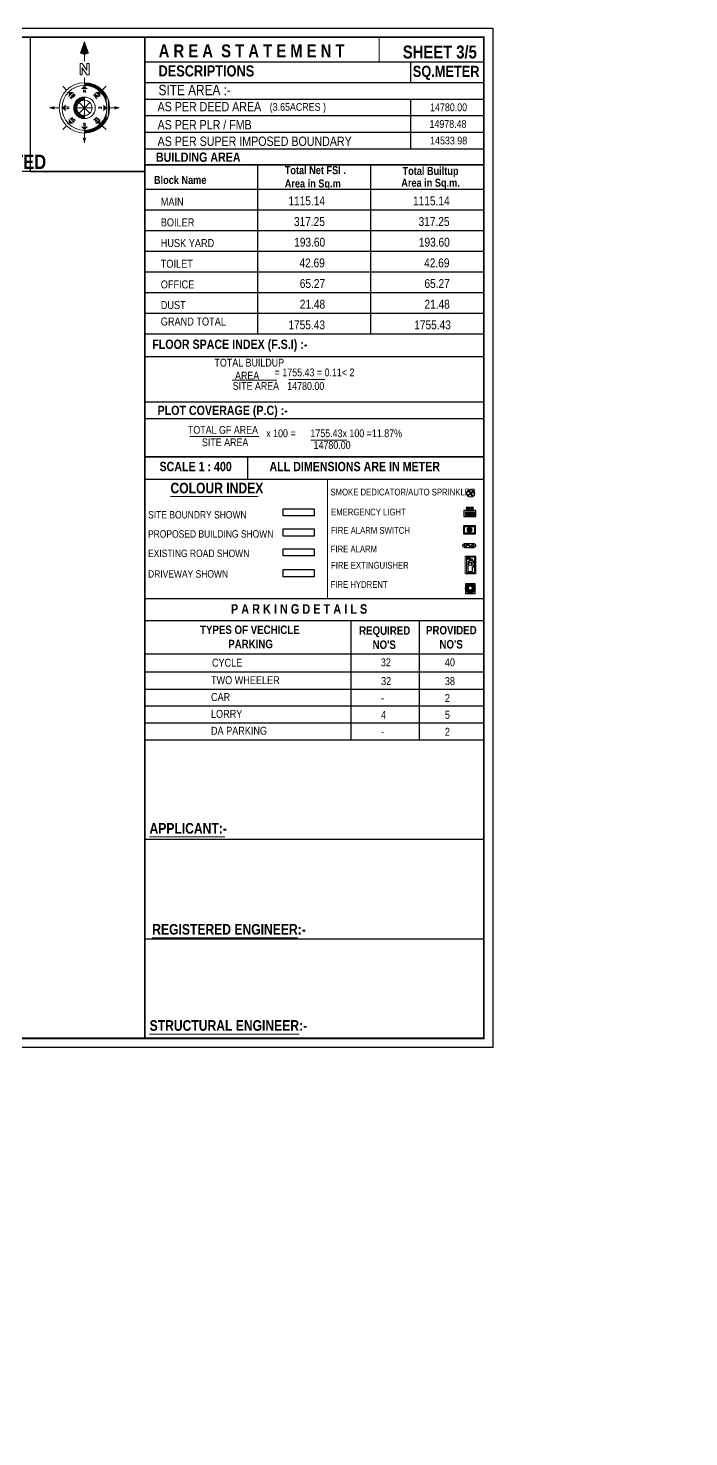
# Model space of a CAD drawing. Header units: metres. Extents: x -941 to 1333, y -28 to 1490.
# Drawn here: x 1155.2 to 1333.4, y 366.1 to 746 of the extents above; entities that cross this region are included whole.
import ezdxf

# ---------------------------------------------------------------- set-up
doc = ezdxf.new("R2010")
doc.units = ezdxf.units.M
for name, color, linetype in [('00', 7, 'Continuous'), ('PDF_Geometry', 7, 'Continuous'), ('PDF_Solid Fills', 7, 'Continuous'), ('VPORTS', 6, 'Continuous')]:
    doc.layers.add(name, color=color, linetype=linetype)
doc.styles.add('style2', font='swisscb.ttf')
doc.styles.add('style2A', font='swissc.ttf')
doc.styles.add('style3', font='swissc.ttf')

# ---------------------------------------------------------------- blocks, each defined once
blk = doc.blocks.new('auto-sprinkler')
at = {"layer": '00'}
h = blk.add_hatch(color=161, dxfattribs=at)
h.dxf.hatch_style = 1
h.paths.add_polyline_path([(0, 0), (-0.075, 0.13, 0.065543), (-0.106, 0.106)])
h.paths.add_polyline_path([(0, 0), (0.13, 0.075, 0.065543), (0.106, 0.106)])
h.paths.add_polyline_path([(0.075, -0.13, 0.065543), (0.106, -0.106), (0, 0)])
h.paths.add_polyline_path([(-0.13, -0.075, 0.065543), (-0.106, -0.106), (0, 0)])
at = {"layer": '00', "color": 170}
for points in [[(-0.13, -0.075), (0.13, 0.075)], [(-0.106, -0.106), (0.106, 0.106)], [(0.106, -0.106), (-0.106, 0.106)], [(0.075, -0.13), (-0.075, 0.13)]]:
    blk.add_lwpolyline(points, dxfattribs=at)
blk.add_circle((0, 0), 0.15, dxfattribs=at)
blk = doc.blocks.new('EmerLight')
at = {"lineweight": 18}
h = blk.add_hatch(dxfattribs=at)
h.set_pattern_fill('HONEY', color=145, scale=7.5, style=0)
h.set_pattern_definition([(0, (-23575.4171, -1310.2154), (1.40625, 0.811898812), [0.9375, -1.875]), (120, (-23575.4171, -1310.2154), (-1.406249997, 0.811898818), [0.9375, -1.875]), (60, (-23575.4171, -1310.2154), (3e-09, 1.62379763), [-1.875, 0.9375])])
h.paths.add_polyline_path([(-3.8, 2.2), (9.8, 2.2), (9.8, 6.8), (-3.8, 6.8)])
h = blk.add_hatch(color=1)
edge = h.paths.add_edge_path()
edge.add_arc((0, 12.8), 2.25, 0, 360)
for points in [[(-0.4, 9), (0.4, 9), (0.4, 10.5, -0.08392), (-0.4, 10.5)], [(6.4, 10.5, -0.08392), (5.6, 10.5), (5.6, 9), (6.4, 9)]]:
    blk.add_hatch(color=171).paths.add_polyline_path(points)
h = blk.add_hatch(color=1)
edge = h.paths.add_edge_path()
edge.add_arc((6, 12.8), 2.25, 0, 360)
at = {"color": 5}
for points in [[(-6, 0), (12, 0), (12, 9), (-6, 9)], [(-3.8, 2.2), (9.8, 2.2), (9.8, 6.8), (-3.8, 6.8)]]:
    blk.add_lwpolyline(points, close=True, dxfattribs=at)
at = {"color": 171}
for points in [[(-0.4, 10.5), (-0.4, 9)], [(0.4, 10.5), (0.4, 9)], [(5.6, 10.5), (5.6, 9)], [(6.4, 10.5), (6.4, 9)]]:
    blk.add_lwpolyline(points, dxfattribs=at)
at = {"color": 1}
for centre in [(0, 12.8), (6, 12.8)]:
    blk.add_circle(centre, 2.25, dxfattribs=at)
blk = doc.blocks.new('switch1')
for points in [[(-7.9, 10.3), (-7.5, 10), (-7.5, 2), (-7.9, 1.7)], [(7.3, 10.9), (7, 10.5), (-7, 10.5), (-7.3, 10.9)], [(-7.3, 1.1), (-7, 1.5), (7, 1.5), (7.3, 1.1)], [(7.9, 1.7), (7.5, 2), (7.5, 10), (7.9, 10.3)]]:
    blk.add_hatch(color=254).paths.add_polyline_path(points)
h = blk.add_hatch(color=20)
edge = h.paths.add_edge_path()
edge.add_arc((0, 6), 3.75, 0, 360)
edge = h.paths.add_edge_path(flags=17)
edge.add_arc((0, 6), 2.25, 0, 360)
h = blk.add_hatch()
h.set_pattern_fill('ANSI31', color=1, scale=0.3, style=0)
edge = h.paths.add_edge_path()
edge.add_arc((0, 6), 2.25, 0, 360)
at = {"color": 7, "lineweight": 25}
blk.add_lwpolyline([(-9, 0), (9, 0), (9, 12), (-9, 12)], close=True, dxfattribs=at)
at = {"color": 7, "lineweight": 20}
for points in [[(-7.9, 10.3), (-7.5, 10), (-7.5, 2), (-7.9, 1.7)], [(7.3, 10.9), (7, 10.5), (-7, 10.5), (-7.3, 10.9)], [(-7.3, 1.1), (-7, 1.5), (7, 1.5), (7.3, 1.1)], [(7.9, 1.7), (7.5, 2), (7.5, 10), (7.9, 10.3)]]:
    blk.add_lwpolyline(points, close=True, dxfattribs=at)
at = {"color": 20, "lineweight": 5}
for radius in [3.75, 2.25]:
    blk.add_circle((0, 6), radius, dxfattribs=at)
blk = doc.blocks.new('siern')
blk.add_hatch(color=5).paths.add_polyline_path([(-0.2, 4.1, -0.050919), (-2.1, 0, 0.092567), (-4, -4.1, -0.003207), (-4, -4.1, -0.048369), (-3.8, -3.7, -0.017888), (-1.7, -0.1, 0.117562)])
at = {"layer": 'VPORTS', "lineweight": 18}
h = blk.add_hatch(color=20, dxfattribs=at)
edge = h.paths.add_edge_path()
edge.add_arc((-3, 5.1), 1.16, 152.3056, 342.6944)
edge.add_arc((-1.1, 4.3), 0.948, -16.1598, 151.1598, ccw=False)
edge.add_arc((-1.2, 4.6), 1.16, 332.3056, 522.6944)
edge.add_arc((-3.1, 5.4), 0.948, 163.8402, 331.1598, ccw=False)
h = blk.add_hatch(color=20, dxfattribs=at)
edge = h.paths.add_edge_path()
edge.add_arc((-3, -4.6), 1.16, 152.3056, 342.6944)
edge.add_arc((-1.1, -5.4), 0.948, -16.1598, 151.1598, ccw=False)
edge.add_arc((-1.2, -5.1), 1.16, 332.3056, 522.6944)
edge.add_arc((-3.1, -4.3), 0.948, 163.8402, 331.1598, ccw=False)
at = {"color": 1}
for points in [[(-4.2, -4.9), (-4.2, 4.9)], [(0, -4.9), (0, 4.9)]]:
    blk.add_lwpolyline(points, dxfattribs=at)
at = {"color": 5}
blk.add_lwpolyline([(-0.2, 4.1, -0.050919), (-2.1, 0, 0.092567), (-4, -4.1, -0.019686), (-1.7, -0.1, 0.117562)], format="xyb", close=True, dxfattribs=at)
at = {"layer": 'VPORTS', "color": 251, "lineweight": 18}
for points in [[(-4, 5.7, 1.095033), (-1.9, 4.8, -0.895043), (-0.2, 4.1, 1.095033), (-2.3, 4.9, -0.895043)], [(-4, -4.1, 1.095033), (-1.9, -4.9, -0.895043), (-0.2, -5.7, 1.095033), (-2.3, -4.8, -0.895043)]]:
    blk.add_lwpolyline(points, format="xyb", close=True, dxfattribs=at)
at = {"layer": 'VPORTS'}
for centre in [(-2.1, 4.9), (-2.1, -4.9)]:
    blk.add_circle(centre, 2.09, dxfattribs=at)
at = {"layer": 'VPORTS', "lineweight": 18}
blk.add_circle((-2.1, -4.9), 2.09, dxfattribs=at)
blk = doc.blocks.new('cylinder1')
for color, points in [(250, [(-7.5, 38.5), (-7.5, 37), (-1.5, 37), (0, 37), (0, 38.5)]), (250, [(-1.5, 36.5), (-1.5, 37), (-7.5, 35.9), (-7.5, 35.6), (-6.2, 35.6)]), (7, [(-3.6, 28.5, 1), (-4.9, 28.5, 1)]), (250, [(-1.5, 37), (-1.5, 33), (0, 33), (0, 34), (-0.2, 34), (-0.2, 36), (0, 36), (0, 37)]), (253, [(0.2, 36), (-0.2, 36), (-0.2, 34), (0.2, 34)]), (250, [(1.5, 37), (0, 37), (0, 36), (0.2, 36), (0.2, 34), (0, 34), (0, 33), (1.5, 33)]), (250, [(1.5, 36), (1.5, 35.5), (6, 35.5, -0.31286), (6, 6.8), (6, 6.2, 0.331662), (6.1, 36)]), (254, [(6, 5.9), (6, 5.7), (6.5, 5.7), (6.5, 7.5), (6, 7.5), (6, 7.2), (6.2, 7.2), (6.2, 5.9)])]:
    blk.add_hatch(color=color).paths.add_polyline_path(points)
at = {"lineweight": 25}
for points in [[(-1.5, 36.5), (-6.2, 35.6), (-7.5, 35.6), (-7.5, 35.9), (-1.5, 37), (-7.5, 37), (-7.5, 38.5), (0, 38.5), (0, 37)], [(-1.5, 37), (1.5, 37), (1.5, 32.8)], [(-1.5, 32.8), (-1.5, 37)], [(-1.5, 33), (1.5, 33)], [(0, 36), (0, 37)], [(0, 33), (0, 34)]]:
    blk.add_lwpolyline(points, dxfattribs=at)
at = {"lineweight": 15}
blk.add_lwpolyline([(-6, 27), (6, 27, 1)], format="xyb", close=True, dxfattribs=at)
for points in [[(-6, 27), (6, 27)], [(-6, 0), (6, 0)], [(6, 13.5), (6, 0)], [(6, 6.8), (6, 0)]]:
    blk.add_lwpolyline(points)
for points in [[(-6, 27), (6, 27), (6, 0), (-6, 0)], [(-4, 19), (-4, 25), (4, 25), (4, 19)]]:
    blk.add_lwpolyline(points, close=True, dxfattribs=at)
at = {"lineweight": 25}
blk.add_lwpolyline([(0.2, 34), (0.2, 36), (-0.2, 36), (-0.2, 34)], close=True, dxfattribs=at)
at = {"lineweight": 20}
blk.add_lwpolyline([(6, 6.8), (6, 6.2, 0.331662), (6.1, 36), (1.5, 36), (1.5, 35.5), (6, 35.5, -0.31286)], format="xyb", close=True, dxfattribs=at)
blk.add_lwpolyline([(6, 5.9), (6, 5.7), (6.5, 5.7), (6.5, 7.5), (6, 7.5), (6, 7.2), (6.2, 7.2), (6.2, 5.9)], close=True)
at = {"lineweight": 25}
blk.add_circle((-4.2, 28.5), 0.75, dxfattribs=at)
blk.add_circle((-4.2, 28.5), 0.65)
blk = doc.blocks.new('cylinderfinal')
at = {"lineweight": 20}
for points in [[(-13.5, -45), (13.5, -45), (13.5, 0), (-13.5, 0)], [(-10.5, -42), (10.5, -42), (10.5, -3), (-10.5, -3)]]:
    blk.add_lwpolyline(points, close=True, dxfattribs=at)
blk.add_lwpolyline([(-10.5, -42), (10.5, -42), (10.5, -3), (-10.5, -3)], close=True)
at = {"lineweight": 15, "xscale": 0.8699999999998906, "yscale": 0.8699999999998906, "zscale": 1.5}
blk.add_blockref('cylinder1', (-0.9, -39.3), dxfattribs=at)
blk = doc.blocks.new('firehose')
for color, points in [(1, [(18, -34, -0.116019), (20, -43, 8.409187), (15, -51), (15, -51, 0.130477), (17, -42, -8.334124)]), (1, [(15, -51), (17, -53, 1.016121), (-18, -33, 0.119989), (-17, -41, -1.237161)]), (46, [(12, -56), (11, -55), (13, -53), (15, -51), (17, -53), (15, -54)])]:
    blk.add_hatch(color=color).paths.add_polyline_path(points)
at = {"color": 240}
blk.add_lwpolyline([(-36, -72), (36, -72), (36, 0), (-36, 0)], close=True, dxfattribs=at)
at = {"color": 46}
blk.add_lwpolyline([(12, -56), (11, -55), (13, -53), (15, -51), (17, -53), (15, -54)], close=True, dxfattribs=at)
at = {"color": 240}
for radius in [36, 33, 30, 27, 24]:
    blk.add_circle((0, -36), radius, dxfattribs=at)
for centre, radius, start, end in [((0, -36), 21, 341.1675, 315), ((0, -36), 18, 6.9979, 339.6294), ((0, -43), 20.1, 328.7874, 150.6199), ((0, -43), 17.1, 331.2711, 175.4763)]:
    blk.add_arc(centre, radius, start, end, dxfattribs=at)

msp = doc.modelspace()

# ---------------------------------------------------------------- hatches: boundary and pattern name
h = msp.add_hatch()
h.set_pattern_fill('ANGLE', color=256, angle=-180)
h.set_pattern_definition([(180, (2661.011, 734.4664), (-3e-15, -6.985), [5.08, -1.905]), (270, (2661.011, 734.4664), (6.985, -3e-15), [5.08, -1.905])])
edge = h.paths.add_edge_path()
edge.add_line((1310.3584, 379.51994), (1310.2334, 379.51994))
edge.add_line((1310.2334, 379.51994), (1310.2334, 379.51717))
edge.add_arc((1310.2399, 379.51717), 0.0065, -180, -90)
edge.add_line((1310.2399, 379.51067), (1310.27945, 379.50511))
edge.add_arc((1310.27945, 379.49211), 0.013, 0, 90, ccw=False)
edge.add_line((1310.29245, 379.49211), (1310.29245, 379.29776))
edge.add_arc((1310.27945, 379.29776), 0.013, -90, 0, ccw=False)
edge.add_line((1310.27945, 379.28476), (1310.2399, 379.2792))
edge.add_arc((1310.2399, 379.2727), 0.0065, 90, 180)
edge.add_line((1310.2334, 379.2727), (1310.2334, 379.26994))
edge.add_line((1310.2334, 379.26994), (1310.3584, 379.26994))
edge.add_line((1310.3584, 379.26994), (1310.3584, 379.2727))
edge.add_arc((1310.3519, 379.2727), 0.0065, 0, 90)
edge.add_line((1310.3519, 379.2792), (1310.31235, 379.28476))
edge.add_arc((1310.31235, 379.29776), 0.013, -180, -90, ccw=False)
edge.add_line((1310.29935, 379.29776), (1310.29935, 379.49211))
edge.add_arc((1310.31235, 379.49211), 0.013, -270, -180, ccw=False)
edge.add_line((1310.31235, 379.50511), (1310.3519, 379.51067))
edge.add_arc((1310.3519, 379.51717), 0.0065, -90, 0)
edge.add_line((1310.3584, 379.51717), (1310.3584, 379.51994))
h = msp.add_hatch()
h.set_pattern_fill('ANGLE', color=256, angle=-180)
h.set_pattern_definition([(180, (2667.2515, 734.4664), (-3e-15, -6.985), [5.08, -1.905]), (270, (2667.2515, 734.4664), (6.985, -3e-15), [5.08, -1.905])])
edge = h.paths.add_edge_path()
edge.add_line((1316.59909, 379.51994), (1316.47409, 379.51994))
edge.add_line((1316.47409, 379.51994), (1316.47409, 379.51717))
edge.add_arc((1316.48059, 379.51717), 0.0065, -180, -90)
edge.add_line((1316.48059, 379.51067), (1316.52014, 379.50511))
edge.add_arc((1316.52014, 379.49211), 0.013, 0, 90, ccw=False)
edge.add_line((1316.53314, 379.49211), (1316.53314, 379.29776))
edge.add_arc((1316.52014, 379.29776), 0.013, -90, 0, ccw=False)
edge.add_line((1316.52014, 379.28476), (1316.48059, 379.2792))
edge.add_arc((1316.48059, 379.2727), 0.0065, 90, 180)
edge.add_line((1316.47409, 379.2727), (1316.47409, 379.26994))
edge.add_line((1316.47409, 379.26994), (1316.59909, 379.26994))
edge.add_line((1316.59909, 379.26994), (1316.59909, 379.2727))
edge.add_arc((1316.59259, 379.2727), 0.0065, 0, 90)
edge.add_line((1316.59259, 379.2792), (1316.55304, 379.28476))
edge.add_arc((1316.55304, 379.29776), 0.013, -180, -90, ccw=False)
edge.add_line((1316.54004, 379.29776), (1316.54004, 379.49211))
edge.add_arc((1316.55304, 379.49211), 0.013, -270, -180, ccw=False)
edge.add_line((1316.55304, 379.50511), (1316.59259, 379.51067))
edge.add_arc((1316.59259, 379.51717), 0.0065, -90, 0)
edge.add_line((1316.59909, 379.51717), (1316.59909, 379.51994))
h = msp.add_hatch()
h.set_pattern_fill('ANGLE', color=256, angle=-180)
h.set_pattern_definition([(180, (2673.509, 734.4664), (-3e-15, -6.985), [5.08, -1.905]), (270, (2673.509, 734.4664), (6.985, -3e-15), [5.08, -1.905])])
edge = h.paths.add_edge_path()
edge.add_line((1322.85674, 379.51994), (1322.73174, 379.51994))
edge.add_line((1322.73174, 379.51994), (1322.73174, 379.51717))
edge.add_arc((1322.73824, 379.51717), 0.0065, -180, -90)
edge.add_line((1322.73824, 379.51067), (1322.77779, 379.50511))
edge.add_arc((1322.77779, 379.49211), 0.013, 0, 90, ccw=False)
edge.add_line((1322.79079, 379.49211), (1322.79079, 379.29776))
edge.add_arc((1322.77779, 379.29776), 0.013, -90, 0, ccw=False)
edge.add_line((1322.77779, 379.28476), (1322.73824, 379.2792))
edge.add_arc((1322.73824, 379.2727), 0.0065, 90, 180)
edge.add_line((1322.73174, 379.2727), (1322.73174, 379.26994))
edge.add_line((1322.73174, 379.26994), (1322.85674, 379.26994))
edge.add_line((1322.85674, 379.26994), (1322.85674, 379.2727))
edge.add_arc((1322.85024, 379.2727), 0.0065, 0, 90)
edge.add_line((1322.85024, 379.2792), (1322.81069, 379.28476))
edge.add_arc((1322.81069, 379.29776), 0.013, -180, -90, ccw=False)
edge.add_line((1322.79769, 379.29776), (1322.79769, 379.49211))
edge.add_arc((1322.81069, 379.49211), 0.013, -270, -180, ccw=False)
edge.add_line((1322.81069, 379.50511), (1322.85024, 379.51067))
edge.add_arc((1322.85024, 379.51717), 0.0065, -90, 0)
edge.add_line((1322.85674, 379.51717), (1322.85674, 379.51994))
h = msp.add_hatch()
h.set_pattern_fill('ANGLE', color=256, angle=-180)
h.set_pattern_definition([(180, (2679.75, 734.4664), (-3e-15, -6.985), [5.08, -1.905]), (270, (2679.75, 734.4664), (6.985, -3e-15), [5.08, -1.905])])
edge = h.paths.add_edge_path()
edge.add_line((1329.09743, 379.51994), (1328.97243, 379.51994))
edge.add_line((1328.97243, 379.51994), (1328.97243, 379.51717))
edge.add_arc((1328.97893, 379.51717), 0.0065, -180, -90)
edge.add_line((1328.97893, 379.51067), (1329.01848, 379.50511))
edge.add_arc((1329.01848, 379.49211), 0.013, 0, 90, ccw=False)
edge.add_line((1329.03148, 379.49211), (1329.03148, 379.29776))
edge.add_arc((1329.01848, 379.29776), 0.013, -90, 0, ccw=False)
edge.add_line((1329.01848, 379.28476), (1328.97893, 379.2792))
edge.add_arc((1328.97893, 379.2727), 0.0065, 90, 180)
edge.add_line((1328.97243, 379.2727), (1328.97243, 379.26994))
edge.add_line((1328.97243, 379.26994), (1329.09743, 379.26994))
edge.add_line((1329.09743, 379.26994), (1329.09743, 379.2727))
edge.add_arc((1329.09093, 379.2727), 0.0065, 0, 90)
edge.add_line((1329.09093, 379.2792), (1329.05138, 379.28476))
edge.add_arc((1329.05138, 379.29776), 0.013, -180, -90, ccw=False)
edge.add_line((1329.03838, 379.29776), (1329.03838, 379.49211))
edge.add_arc((1329.05138, 379.49211), 0.013, -270, -180, ccw=False)
edge.add_line((1329.05138, 379.50511), (1329.09093, 379.51067))
edge.add_arc((1329.09093, 379.51717), 0.0065, -90, 0)
edge.add_line((1329.09743, 379.51717), (1329.09743, 379.51994))
h = msp.add_hatch()
h.set_pattern_fill('ANGLE', color=256, angle=-180)
h.set_pattern_definition([(180, (2684.04, 734.4664), (-3e-15, -6.985), [5.08, -1.905]), (270, (2684.04, 734.4664), (6.985, -3e-15), [5.08, -1.905])])
edge = h.paths.add_edge_path()
edge.add_line((1333.38773, 379.51994), (1333.26273, 379.51994))
edge.add_line((1333.26273, 379.51994), (1333.26273, 379.51717))
edge.add_arc((1333.26923, 379.51717), 0.0065, -180, -90)
edge.add_line((1333.26923, 379.51067), (1333.30878, 379.50511))
edge.add_arc((1333.30878, 379.49211), 0.013, 0, 90, ccw=False)
edge.add_line((1333.32178, 379.49211), (1333.32178, 379.29776))
edge.add_arc((1333.30878, 379.29776), 0.013, -90, 0, ccw=False)
edge.add_line((1333.30878, 379.28476), (1333.26923, 379.2792))
edge.add_arc((1333.26923, 379.2727), 0.0065, 90, 180)
edge.add_line((1333.26273, 379.2727), (1333.26273, 379.26994))
edge.add_line((1333.26273, 379.26994), (1333.38773, 379.26994))
edge.add_line((1333.38773, 379.26994), (1333.38773, 379.2727))
edge.add_arc((1333.38123, 379.2727), 0.0065, 0, 90)
edge.add_line((1333.38123, 379.2792), (1333.34168, 379.28476))
edge.add_arc((1333.34168, 379.29776), 0.013, -180, -90, ccw=False)
edge.add_line((1333.32868, 379.29776), (1333.32868, 379.49211))
edge.add_arc((1333.34168, 379.49211), 0.013, -270, -180, ccw=False)
edge.add_line((1333.34168, 379.50511), (1333.38123, 379.51067))
edge.add_arc((1333.38123, 379.51717), 0.0065, -90, 0)
edge.add_line((1333.38773, 379.51717), (1333.38773, 379.51994))
h = msp.add_hatch()
h.set_pattern_fill('ANGLE', color=256, angle=-180)
h.set_pattern_definition([(180, (2661.011, 721.3406), (-3e-15, -6.985), [5.08, -1.905]), (270, (2661.011, 721.3406), (6.985, -3e-15), [5.08, -1.905])])
edge = h.paths.add_edge_path()
edge.add_line((1310.3584, 366.39414), (1310.2334, 366.39414))
edge.add_line((1310.2334, 366.39414), (1310.2334, 366.39137))
edge.add_arc((1310.2399, 366.39137), 0.0065, -180, -90)
edge.add_line((1310.2399, 366.38487), (1310.27945, 366.37931))
edge.add_arc((1310.27945, 366.36631), 0.013, 0, 90, ccw=False)
edge.add_line((1310.29245, 366.36631), (1310.29245, 366.17196))
edge.add_arc((1310.27945, 366.17196), 0.013, -90, 0, ccw=False)
edge.add_line((1310.27945, 366.15896), (1310.2399, 366.1534))
edge.add_arc((1310.2399, 366.1469), 0.0065, 90, 180)
edge.add_line((1310.2334, 366.1469), (1310.2334, 366.14414))
edge.add_line((1310.2334, 366.14414), (1310.3584, 366.14414))
edge.add_line((1310.3584, 366.14414), (1310.3584, 366.1469))
edge.add_arc((1310.3519, 366.1469), 0.0065, 0, 90)
edge.add_line((1310.3519, 366.1534), (1310.31235, 366.15896))
edge.add_arc((1310.31235, 366.17196), 0.013, -180, -90, ccw=False)
edge.add_line((1310.29935, 366.17196), (1310.29935, 366.36631))
edge.add_arc((1310.31235, 366.36631), 0.013, -270, -180, ccw=False)
edge.add_line((1310.31235, 366.37931), (1310.3519, 366.38487))
edge.add_arc((1310.3519, 366.39137), 0.0065, -90, 0)
edge.add_line((1310.3584, 366.39137), (1310.3584, 366.39414))
h = msp.add_hatch()
h.set_pattern_fill('ANGLE', color=256, angle=-180)
h.set_pattern_definition([(180, (2667.2515, 721.3406), (-3e-15, -6.985), [5.08, -1.905]), (270, (2667.2515, 721.3406), (6.985, -3e-15), [5.08, -1.905])])
edge = h.paths.add_edge_path()
edge.add_line((1316.59909, 366.39414), (1316.47409, 366.39414))
edge.add_line((1316.47409, 366.39414), (1316.47409, 366.39137))
edge.add_arc((1316.48059, 366.39137), 0.0065, -180, -90)
edge.add_line((1316.48059, 366.38487), (1316.52014, 366.37931))
edge.add_arc((1316.52014, 366.36631), 0.013, 0, 90, ccw=False)
edge.add_line((1316.53314, 366.36631), (1316.53314, 366.17196))
edge.add_arc((1316.52014, 366.17196), 0.013, -90, 0, ccw=False)
edge.add_line((1316.52014, 366.15896), (1316.48059, 366.1534))
edge.add_arc((1316.48059, 366.1469), 0.0065, 90, 180)
edge.add_line((1316.47409, 366.1469), (1316.47409, 366.14414))
edge.add_line((1316.47409, 366.14414), (1316.59909, 366.14414))
edge.add_line((1316.59909, 366.14414), (1316.59909, 366.1469))
edge.add_arc((1316.59259, 366.1469), 0.0065, 0, 90)
edge.add_line((1316.59259, 366.1534), (1316.55304, 366.15896))
edge.add_arc((1316.55304, 366.17196), 0.013, -180, -90, ccw=False)
edge.add_line((1316.54004, 366.17196), (1316.54004, 366.36631))
edge.add_arc((1316.55304, 366.36631), 0.013, -270, -180, ccw=False)
edge.add_line((1316.55304, 366.37931), (1316.59259, 366.38487))
edge.add_arc((1316.59259, 366.39137), 0.0065, -90, 0)
edge.add_line((1316.59909, 366.39137), (1316.59909, 366.39414))
h = msp.add_hatch()
h.set_pattern_fill('ANGLE', color=256, angle=-180)
h.set_pattern_definition([(180, (2673.509, 721.3406), (-3e-15, -6.985), [5.08, -1.905]), (270, (2673.509, 721.3406), (6.985, -3e-15), [5.08, -1.905])])
edge = h.paths.add_edge_path()
edge.add_line((1322.85674, 366.39414), (1322.73174, 366.39414))
edge.add_line((1322.73174, 366.39414), (1322.73174, 366.39137))
edge.add_arc((1322.73824, 366.39137), 0.0065, -180, -90)
edge.add_line((1322.73824, 366.38487), (1322.77779, 366.37931))
edge.add_arc((1322.77779, 366.36631), 0.013, 0, 90, ccw=False)
edge.add_line((1322.79079, 366.36631), (1322.79079, 366.17196))
edge.add_arc((1322.77779, 366.17196), 0.013, -90, 0, ccw=False)
edge.add_line((1322.77779, 366.15896), (1322.73824, 366.1534))
edge.add_arc((1322.73824, 366.1469), 0.0065, 90, 180)
edge.add_line((1322.73174, 366.1469), (1322.73174, 366.14414))
edge.add_line((1322.73174, 366.14414), (1322.85674, 366.14414))
edge.add_line((1322.85674, 366.14414), (1322.85674, 366.1469))
edge.add_arc((1322.85024, 366.1469), 0.0065, 0, 90)
edge.add_line((1322.85024, 366.1534), (1322.81069, 366.15896))
edge.add_arc((1322.81069, 366.17196), 0.013, -180, -90, ccw=False)
edge.add_line((1322.79769, 366.17196), (1322.79769, 366.36631))
edge.add_arc((1322.81069, 366.36631), 0.013, -270, -180, ccw=False)
edge.add_line((1322.81069, 366.37931), (1322.85024, 366.38487))
edge.add_arc((1322.85024, 366.39137), 0.0065, -90, 0)
edge.add_line((1322.85674, 366.39137), (1322.85674, 366.39414))
h = msp.add_hatch()
h.set_pattern_fill('ANGLE', color=256, angle=-180)
h.set_pattern_definition([(180, (2679.75, 721.3406), (-3e-15, -6.985), [5.08, -1.905]), (270, (2679.75, 721.3406), (6.985, -3e-15), [5.08, -1.905])])
edge = h.paths.add_edge_path()
edge.add_line((1329.09743, 366.39414), (1328.97243, 366.39414))
edge.add_line((1328.97243, 366.39414), (1328.97243, 366.39137))
edge.add_arc((1328.97893, 366.39137), 0.0065, -180, -90)
edge.add_line((1328.97893, 366.38487), (1329.01848, 366.37931))
edge.add_arc((1329.01848, 366.36631), 0.013, 0, 90, ccw=False)
edge.add_line((1329.03148, 366.36631), (1329.03148, 366.17196))
edge.add_arc((1329.01848, 366.17196), 0.013, -90, 0, ccw=False)
edge.add_line((1329.01848, 366.15896), (1328.97893, 366.1534))
edge.add_arc((1328.97893, 366.1469), 0.0065, 90, 180)
edge.add_line((1328.97243, 366.1469), (1328.97243, 366.14414))
edge.add_line((1328.97243, 366.14414), (1329.09743, 366.14414))
edge.add_line((1329.09743, 366.14414), (1329.09743, 366.1469))
edge.add_arc((1329.09093, 366.1469), 0.0065, 0, 90)
edge.add_line((1329.09093, 366.1534), (1329.05138, 366.15896))
edge.add_arc((1329.05138, 366.17196), 0.013, -180, -90, ccw=False)
edge.add_line((1329.03838, 366.17196), (1329.03838, 366.36631))
edge.add_arc((1329.05138, 366.36631), 0.013, -270, -180, ccw=False)
edge.add_line((1329.05138, 366.37931), (1329.09093, 366.38487))
edge.add_arc((1329.09093, 366.39137), 0.0065, -90, 0)
edge.add_line((1329.09743, 366.39137), (1329.09743, 366.39414))
h = msp.add_hatch()
h.set_pattern_fill('ANGLE', color=256, angle=-180)
h.set_pattern_definition([(180, (2684.04, 721.3406), (-3e-15, -6.985), [5.08, -1.905]), (270, (2684.04, 721.3406), (6.985, -3e-15), [5.08, -1.905])])
edge = h.paths.add_edge_path()
edge.add_line((1333.38773, 366.39414), (1333.26273, 366.39414))
edge.add_line((1333.26273, 366.39414), (1333.26273, 366.39137))
edge.add_arc((1333.26923, 366.39137), 0.0065, -180, -90)
edge.add_line((1333.26923, 366.38487), (1333.30878, 366.37931))
edge.add_arc((1333.30878, 366.36631), 0.013, 0, 90, ccw=False)
edge.add_line((1333.32178, 366.36631), (1333.32178, 366.17196))
edge.add_arc((1333.30878, 366.17196), 0.013, -90, 0, ccw=False)
edge.add_line((1333.30878, 366.15896), (1333.26923, 366.1534))
edge.add_arc((1333.26923, 366.1469), 0.0065, 90, 180)
edge.add_line((1333.26273, 366.1469), (1333.26273, 366.14414))
edge.add_line((1333.26273, 366.14414), (1333.38773, 366.14414))
edge.add_line((1333.38773, 366.14414), (1333.38773, 366.1469))
edge.add_arc((1333.38123, 366.1469), 0.0065, 0, 90)
edge.add_line((1333.38123, 366.1534), (1333.34168, 366.15896))
edge.add_arc((1333.34168, 366.17196), 0.013, -180, -90, ccw=False)
edge.add_line((1333.32868, 366.17196), (1333.32868, 366.36631))
edge.add_arc((1333.34168, 366.36631), 0.013, -270, -180, ccw=False)
edge.add_line((1333.34168, 366.37931), (1333.38123, 366.38487))
edge.add_arc((1333.38123, 366.39137), 0.0065, -90, 0)
edge.add_line((1333.38773, 366.39137), (1333.38773, 366.39414))

# ---------------------------------------------------------------- linework, layer by layer
at = {"ltscale": 0.05}
for p, q in [((1186.65309, 669.08975), (1186.65309, 709.09635)), ((1217.12151, 663.52058), (1217.12151, 709.09635)), ((1247.60811, 663.52058), (1247.60811, 709.09635)), ((1278.09471, 669.08975), (1278.09471, 709.09635))]:
    msp.add_line(p, q, dxfattribs=at)
at = {"lineweight": 25}
for points in [[(1280.48787, 745.95889), (1280.48787, 471.15433), (992.44914, 471.15433), (992.44914, 745.95889)], [(1232.3487, 616.35618), (1232.3487, 614.44065), (1223.98083, 614.44065), (1223.98083, 616.35618)], [(1232.3487, 610.96244), (1232.3487, 609.0217), (1223.98083, 609.0217), (1223.98083, 610.96244)], [(1232.3487, 605.5939), (1232.3487, 603.65316), (1223.98083, 603.65316), (1223.98083, 605.5939)], [(1232.3487, 599.99852), (1232.3487, 598.05778), (1223.98083, 598.05778), (1223.98083, 599.99852)]]:
    msp.add_lwpolyline(points, close=True, dxfattribs=at)
at = {"lineweight": 25, "const_width": 0.501}
msp.add_lwpolyline([(1278.07605, 743.54706), (1278.07605, 473.56615), (994.86096, 473.56615), (994.86096, 743.54706)], close=True, dxfattribs=at)
for points in [[(1186.63442, 743.54706), (1155.71809, 743.54706), (1155.71809, 707.32637), (1186.63442, 707.32637)], [(1186.65309, 663.52058), (1278.09471, 663.52058), (1278.09471, 709.09992), (1186.65309, 709.09992)]]:
    msp.add_lwpolyline(points, close=True)
msp.add_lwpolyline([(1278.07605, 743.54706), (1186.63442, 743.54706), (1186.65963, 473.56615)], dxfattribs=at)
at = {"lineweight": 5}
for points in [[(1249.8471, 743.54706), (1249.8471, 736.84269)], [(1165.56428, 729.26034), (1164.53347, 730.29115)], [(1166.96733, 726.88375), (1166.45192, 727.39916), (1167.31093, 727.22736), (1166.79552, 727.74276)], [(1166.93869, 727.88593), (1167.56863, 727.48506), (1167.19639, 728.14363), (1167.82633, 727.74276), (1167.42546, 728.3727)], [(1163.55993, 724.47853), (1162.12825, 724.47853)], [(1165.53565, 724.13493), (1166.25149, 724.30673), (1165.53565, 724.47853), (1166.25149, 724.65033), (1165.53565, 724.82213)], [(1166.93869, 721.0425), (1167.33956, 721.67244), (1166.70962, 721.27157), (1167.11049, 721.90151), (1166.45192, 721.52927)], [(1168.3131, 724.47853), (1172.40771, 724.47853), (1168.3131, 724.47853)], [(1165.56428, 719.66808), (1164.53347, 718.66591)], [(1167.13913, 720.98523), (1167.13913, 720.89933), (1167.19639, 720.78479), (1167.28229, 720.69889), (1167.39683, 720.64163), (1167.48273, 720.64163), (1167.54, 720.69889), (1167.56863, 720.75616), (1167.56863, 720.81343), (1167.54, 720.89933), (1167.42546, 721.07113), (1167.42546, 721.15703), (1167.42546, 721.2143), (1167.42546, 721.27157), (1167.51136, 721.35747), (1167.59726, 721.35747), (1167.7118, 721.3002), (1167.7977, 721.2143), (1167.85497, 721.09976), (1167.85497, 721.01386)], [(1210.17533, 651.05391), (1222.24825, 651.05391)], [(1225.45654, 651.20682), (1235.16024, 651.20682)], [(1198.79997, 635.89705), (1217.37562, 635.89705)], [(1231.4694, 634.85622), (1241.1479, 634.85622)], [(1235.95293, 624.37119), (1235.95293, 592.15994)], [(1193.5591, 619.68316), (1217.20084, 619.68316)], [(1187.90702, 527.94275), (1208.24699, 527.94275)], [(1188.65465, 500.68009), (1227.89792, 500.68009)], [(1187.94505, 474.75767), (1228.27212, 474.75767)]]:
    msp.add_lwpolyline(points, dxfattribs=at)
at = {"lineweight": 25}
for points in [[(1186.63442, 736.84269), (1278.07605, 736.84269)], [(1258.44181, 731.32292), (1258.44181, 736.84269)], [(1186.63442, 731.32292), (1278.07605, 731.32292)], [(1186.63442, 726.83654), (1278.07605, 726.83654)], [(1258.44181, 713.45299), (1258.44181, 726.83654)], [(1186.63442, 722.37535), (1278.07605, 722.37535)], [(1186.63442, 717.91417), (1278.07605, 717.91417)], [(1186.63442, 707.32637), (994.86096, 707.32637)], [(1186.65309, 657.47229), (1278.09471, 657.47229)], [(1186.65309, 645.19003), (1278.09471, 645.19003)], [(1186.65309, 640.75406), (1278.09471, 640.75406)], [(1278.09471, 630.36984), (1186.65309, 630.36984), (1278.0191, 630.36984)], [(1214.42836, 624.37119), (1214.42836, 630.36984)], [(1186.65309, 624.37119), (1278.0191, 624.37119)], [(1186.65309, 592.15994), (1278.0191, 592.15994)], [(1186.65309, 586.2369), (1278.0191, 586.2369)], [(1242.17842, 586.2369), (1242.17842, 554.11492)], [(1260.65326, 586.2369), (1260.65326, 554.11492)], [(1186.65309, 577.23893), (1278.0191, 577.23893)], [(1186.65309, 572.45009), (1278.0191, 572.45009)], [(1186.65309, 567.75998), (1278.0191, 567.75998)], [(1186.65309, 563.21163), (1278.0191, 563.21163)], [(1186.65309, 558.66327), (1278.0191, 558.66327)], [(1186.65309, 554.11492), (1278.0191, 554.11492)], [(1186.65309, 527.26492), (1278.0191, 527.26492)], [(1186.65309, 500.41492), (1278.0191, 500.41492)]]:
    msp.add_lwpolyline(points, dxfattribs=at)
at = {"lineweight": 5}
for points in [[(1169.17211, 736.47601), (1169.77342, 736.47601), (1171.00466, 734.64346), (1171.00466, 736.47601), (1171.60597, 736.47601), (1171.60597, 733.41221), (1171.00466, 733.41221), (1169.77342, 735.24476), (1169.77342, 733.41221), (1169.17211, 733.41221)], [(1168.91441, 723.01822), (1171.8064, 725.91021)], [(1171.8064, 723.01822), (1168.91441, 725.91021)]]:
    msp.add_lwpolyline(points, close=True, dxfattribs=at)
for points in [[(1186.63636, 717.91417), (1277.77136, 717.91417)], [(1186.63636, 717.91417), (1277.77136, 717.91417)], [(1186.63636, 717.91417), (1277.77794, 717.91417)], [(1186.63636, 717.91417), (1278.09471, 717.91417)], [(1186.63636, 713.45299), (1278.09471, 713.45299)], [(1186.65589, 709.09992), (1278.09471, 709.09992)], [(1186.65589, 709.09992), (1278.09471, 709.09992)], [(1186.65589, 702.53046), (1278.09471, 702.53046)], [(1186.65589, 696.95761), (1278.09471, 696.95761)], [(1186.65589, 691.38475), (1278.09471, 691.38475)], [(1186.65589, 685.81189), (1278.09471, 685.81189)], [(1186.65589, 680.23903), (1278.09471, 680.23903)], [(1186.65589, 674.66618), (1278.09471, 674.66618)], [(1186.65589, 669.09332), (1278.09471, 669.09332)]]:
    msp.add_lwpolyline(points)
for centre, radius in [((1170.36774, 724.47158), 6.79315), ((1170.3613, 724.46511), 6.05513), ((1170.36495, 724.4688), 2.90178), ((1170.34929, 724.46218), 2.04934)]:
    msp.add_circle(centre, radius, dxfattribs=at)
for points in [[(1169.14348, 739.22483), (1170.34609, 738.73806), (1170.34609, 742.6036)], [(1170.34609, 730.52022), (1171.31963, 729.54668), (1169.40118, 729.54668)], [(1166.07968, 728.74494), (1167.4541, 728.74494), (1166.07968, 727.37052)], [(1167.56863, 725.25164), (1167.56863, 723.67679), (1167.76907, 725.76704)], [(1167.56863, 723.67679), (1167.76907, 725.76704), (1167.76907, 723.16138)], [(1167.76907, 725.76704), (1167.76907, 723.16138), (1168.0554, 726.22518)], [(1167.76907, 723.16138), (1168.0554, 726.22518), (1168.0554, 722.73188)], [(1168.0554, 726.22518), (1168.0554, 722.73188), (1168.3131, 726.51152)], [(1168.0554, 722.73188), (1168.3131, 726.51152), (1168.3131, 722.41691)], [(1168.3131, 726.51152), (1168.3131, 724.65033), (1168.39901, 726.59742)], [(1168.3131, 724.65033), (1168.39901, 726.59742), (1168.39901, 725.02257)], [(1168.39901, 726.62605), (1168.39901, 725.07984), (1168.51354, 726.71195)], [(1168.39901, 725.07984), (1168.51354, 726.71195), (1168.51354, 725.3948)], [(1168.39901, 726.59742), (1168.39901, 725.02257), (1168.39901, 726.62605)], [(1168.39901, 725.02257), (1168.39901, 726.62605), (1168.39901, 725.07984)], [(1168.51354, 726.71195), (1168.51354, 725.3948), (1168.71398, 726.85512)], [(1168.51354, 725.3948), (1168.71398, 726.85512), (1168.71398, 725.70977)], [(1168.71398, 726.85512), (1168.71398, 725.70977), (1168.82851, 726.94102)], [(1168.71398, 725.70977), (1168.82851, 726.94102), (1168.82851, 725.82431)], [(1168.82851, 726.94102), (1168.82851, 725.82431), (1168.97168, 726.99829)], [(1168.82851, 725.82431), (1168.97168, 726.99829), (1168.97168, 725.99611)], [(1168.97168, 726.99829), (1168.97168, 725.99611), (1169.28665, 727.17009)], [(1168.97168, 725.99611), (1169.28665, 727.17009), (1169.28665, 726.22518)], [(1169.28665, 727.17009), (1169.28665, 726.22518), (1169.31528, 727.17009)], [(1169.28665, 726.22518), (1169.31528, 727.17009), (1169.31528, 726.22518)], [(1169.31528, 727.17009), (1169.31528, 726.22518), (1169.63025, 727.25599)], [(1169.31528, 726.22518), (1169.63025, 727.25599), (1169.63025, 726.36835)], [(1162.38595, 724.9653), (1162.12825, 724.47853), (1160.69657, 724.47853)], [(1162.12825, 724.47853), (1160.69657, 724.47853), (1162.38595, 723.99176)], [(1164.3044, 724.47853), (1165.27794, 725.42344), (1165.27794, 723.50499)], [(1167.48273, 724.73623), (1167.48273, 724.19219), (1167.56863, 725.25164)], [(1167.48273, 724.19219), (1167.56863, 725.25164), (1167.56863, 723.67679)], [(1168.3131, 724.27809), (1168.3131, 722.41691), (1168.39901, 723.90586)], [(1168.3131, 722.41691), (1168.39901, 723.90586), (1168.39901, 722.33101)], [(1168.39901, 723.84859), (1168.39901, 722.33101), (1168.39901, 723.90586)], [(1168.39901, 723.84859), (1168.39901, 723.84859), (1168.39901, 722.33101)], [(1168.39901, 723.84859), (1168.39901, 722.33101), (1168.51354, 723.56225)], [(1168.39901, 722.33101), (1168.51354, 723.56225), (1168.51354, 722.24511)], [(1168.51354, 723.56225), (1168.51354, 722.24511), (1168.71398, 723.21865)], [(1168.51354, 722.24511), (1168.71398, 723.21865), (1168.71398, 722.07331)], [(1168.71398, 723.21865), (1168.71398, 722.07331), (1168.82851, 723.10412)], [(1168.71398, 722.07331), (1168.82851, 723.10412), (1168.82851, 721.98741)], [(1168.82851, 723.10412), (1168.82851, 721.98741), (1168.97168, 722.96095)], [(1168.82851, 721.98741), (1168.97168, 722.96095), (1168.97168, 721.93014)], [(1168.97168, 722.96095), (1168.97168, 721.93014), (1169.28665, 722.73188)], [(1168.97168, 721.93014), (1169.28665, 722.73188), (1169.28665, 721.78697)], [(1169.28665, 722.73188), (1169.28665, 721.78697), (1169.31528, 722.70325)], [(1169.28665, 721.78697), (1169.31528, 722.70325), (1169.31528, 721.75834)], [(1169.31528, 722.70325), (1169.31528, 721.75834), (1169.63025, 722.56008)], [(1169.31528, 721.75834), (1169.63025, 722.56008), (1169.63025, 721.67244)], [(1166.07968, 720.18349), (1166.07968, 721.5579), (1167.4541, 720.18349)], [(1170.34609, 718.40821), (1169.40118, 719.38175), (1171.31963, 719.38175)]]:
    msp.add_solid(points)
at = {"layer": 'PDF_Geometry', "lineweight": 5}
for points in [[(1170.34609, 737.04868), (1170.34609, 738.73806)], [(1170.11702, 728.57313), (1170.11702, 729.31761), (1170.60379, 728.57313), (1170.60379, 729.31761)], [(1170.34609, 730.52022), (1170.34609, 731.26469), (1170.34609, 732.69637)], [(1175.15654, 729.26034), (1176.18734, 730.29115)], [(1170.34609, 721.5579), (1170.34609, 722.41691), (1170.34609, 726.51152), (1170.34609, 727.37052)], [(1170.34609, 726.51152), (1170.34609, 722.41691)], [(1172.83721, 727.80003), (1173.35262, 728.31543), (1173.18082, 727.45642), (1173.69622, 727.97183)], [(1173.69622, 726.94102), (1173.38125, 727.25599), (1173.89666, 727.77139), (1174.21163, 727.45642)], [(1173.63895, 727.54232), (1173.83939, 727.34189)], [(1173.78212, 721.18567), (1173.86802, 721.18567), (1173.98256, 721.24293), (1174.06846, 721.35747), (1174.12573, 721.44337), (1174.12573, 721.52927), (1174.06846, 721.58654), (1173.98256, 721.61517), (1173.95392, 721.61517), (1173.86802, 721.58654), (1173.66759, 721.50063), (1173.61032, 721.472), (1173.55305, 721.472), (1173.49579, 721.50063), (1173.40989, 721.5579), (1173.40989, 721.67244), (1173.46715, 721.75834), (1173.55305, 721.84424), (1173.63895, 721.90151), (1173.75349, 721.90151)], [(1174.24026, 724.24946), (1174.24026, 724.67896), (1174.9561, 724.67896), (1174.9561, 724.24946)], [(1174.6125, 724.67896), (1174.6125, 724.42126)], [(1177.16089, 724.47853), (1178.59257, 724.47853)], [(1170.60379, 720.24076), (1170.51789, 720.32666), (1170.43199, 720.35529), (1170.28882, 720.35529), (1170.17429, 720.32666), (1170.11702, 720.24076), (1170.11702, 720.18349), (1170.14566, 720.12622), (1170.17429, 720.06895), (1170.26019, 720.04032), (1170.46062, 719.98305), (1170.51789, 719.95442), (1170.57516, 719.89715), (1170.60379, 719.83989), (1170.60379, 719.72535), (1170.51789, 719.66808), (1170.43199, 719.63945), (1170.28882, 719.63945), (1170.17429, 719.66808), (1170.11702, 719.72535)], [(1170.34609, 718.40821), (1170.34609, 717.66373), (1170.34609, 716.23205)], [(1172.83721, 721.15703), (1173.15218, 721.472), (1173.66759, 720.9566), (1173.35262, 720.64163)], [(1173.43852, 721.18567), (1173.23808, 721.01386)], [(1175.15654, 719.66808), (1176.18734, 718.66591)]]:
    msp.add_lwpolyline(points, dxfattribs=at)
at = {"layer": 'PDF_Solid Fills'}
for points in [[(1170.34609, 738.73806), (1170.34609, 742.6036), (1171.57734, 739.22483)], [(1170.34609, 731.26469), (1170.34609, 730.52022), (1171.4628, 731.15016)], [(1170.34609, 730.52022), (1171.4628, 731.15016), (1171.4628, 730.40568)], [(1171.4628, 731.15016), (1171.4628, 730.40568), (1171.5487, 731.15016)], [(1171.4628, 730.40568), (1171.5487, 731.15016), (1171.5487, 730.40568)], [(1171.5487, 731.15016), (1171.5487, 730.40568), (1172.55088, 730.89246)], [(1171.5487, 730.40568), (1172.55088, 730.89246), (1172.55088, 730.11935)], [(1172.55088, 730.89246), (1172.55088, 730.11935), (1172.69405, 730.83519)], [(1172.55088, 730.11935), (1172.69405, 730.83519), (1172.69405, 730.03345)], [(1172.69405, 730.83519), (1172.69405, 730.03345), (1173.55305, 730.43432)], [(1172.69405, 730.03345), (1173.55305, 730.43432), (1173.55305, 729.60394)], [(1173.55305, 730.43432), (1173.55305, 729.60394), (1173.75349, 730.34842)], [(1173.55305, 729.60394), (1173.75349, 730.34842), (1173.75349, 729.46078)], [(1173.75349, 730.34842), (1173.75349, 729.46078), (1174.4407, 729.86165)], [(1173.75349, 729.46078), (1174.4407, 729.86165), (1174.4407, 728.94537)], [(1174.4407, 729.86165), (1174.4407, 728.94537), (1174.72703, 729.66121)], [(1174.4407, 728.94537), (1174.72703, 729.66121), (1174.72703, 728.6304)], [(1174.72703, 729.66121), (1174.72703, 728.6304), (1175.18517, 729.20307)], [(1169.63025, 727.25599), (1169.63025, 726.36835), (1169.83069, 727.31326)], [(1169.63025, 726.36835), (1169.83069, 727.31326), (1169.83069, 726.45425)], [(1169.83069, 727.31326), (1169.83069, 726.45425), (1169.97385, 727.34189)], [(1169.83069, 726.45425), (1169.97385, 727.34189), (1169.97385, 726.48288)], [(1169.97385, 727.34189), (1169.97385, 726.48288), (1170.34609, 727.37052)], [(1169.97385, 726.48288), (1170.34609, 727.37052), (1170.34609, 726.51152)], [(1174.64113, 728.74494), (1174.64113, 727.37052), (1173.26672, 728.74494)], [(1174.72703, 728.6304), (1175.18517, 729.20307), (1175.18517, 728.115)], [(1175.18517, 729.20307), (1175.18517, 728.115), (1175.55741, 728.83084)], [(1175.18517, 728.115), (1175.55741, 728.83084), (1175.55741, 727.51369)], [(1175.55741, 728.83084), (1175.55741, 727.51369), (1175.78647, 728.51587)], [(1175.55741, 727.51369), (1175.78647, 728.51587), (1175.78647, 727.17009)], [(1175.78647, 728.51587), (1175.78647, 727.17009), (1176.18734, 727.9432)], [(1175.78647, 727.17009), (1176.18734, 727.9432), (1176.18734, 726.11064)], [(1176.18734, 727.9432), (1176.18734, 726.11064), (1176.24461, 727.85729)], [(1176.18734, 726.11064), (1176.24461, 727.85729), (1176.24461, 725.76704)], [(1176.24461, 727.85729), (1176.24461, 725.76704), (1176.38778, 727.57096)], [(1176.24461, 725.76704), (1176.38778, 727.57096), (1176.38778, 725.02257)], [(1176.38778, 727.57096), (1176.38778, 721.3861), (1176.73138, 726.79785)], [(1176.38778, 721.3861), (1176.73138, 726.79785), (1176.73138, 722.15921)], [(1176.73138, 722.15921), (1176.73138, 726.79785), (1177.04635, 725.65251)], [(1176.73138, 722.15921), (1177.04635, 723.27592), (1177.04635, 725.65251)], [(1177.04635, 723.27592), (1177.04635, 725.65251), (1177.16089, 724.47853)], [(1169.63025, 722.56008), (1169.63025, 721.67244), (1169.83069, 722.50281)], [(1169.63025, 721.67244), (1169.83069, 722.50281), (1169.83069, 721.61517)], [(1169.83069, 722.50281), (1169.83069, 721.61517), (1169.97385, 722.44554)], [(1169.83069, 721.61517), (1169.97385, 722.44554), (1169.97385, 721.58654)], [(1169.97385, 722.44554), (1169.97385, 721.58654), (1170.34609, 722.41691)], [(1169.97385, 721.58654), (1170.34609, 722.41691), (1170.34609, 721.5579)], [(1176.41641, 724.47853), (1175.44287, 723.50499), (1175.44287, 725.42344)], [(1175.55741, 721.44337), (1175.55741, 720.09759), (1175.78647, 721.75834)], [(1175.55741, 720.09759), (1175.78647, 721.75834), (1175.78647, 720.41256)], [(1175.78647, 721.75834), (1175.78647, 720.41256), (1176.18734, 722.81778)], [(1175.78647, 720.41256), (1176.18734, 722.81778), (1176.18734, 720.98523)], [(1176.18734, 722.81778), (1176.18734, 720.98523), (1176.24461, 723.16138)], [(1176.18734, 720.98523), (1176.24461, 723.16138), (1176.24461, 721.07113)], [(1176.24461, 723.16138), (1176.24461, 721.07113), (1176.38778, 723.90586)], [(1176.24461, 721.07113), (1176.38778, 723.90586), (1176.38778, 721.3861)], [(1178.33487, 724.9653), (1178.59257, 724.47853), (1180.02425, 724.47853)], [(1178.59257, 724.47853), (1180.02425, 724.47853), (1178.33487, 723.99176)], [(1170.34609, 718.40821), (1170.34609, 717.66373), (1171.4628, 718.52274)], [(1170.34609, 717.66373), (1171.4628, 718.52274), (1171.4628, 717.77827)], [(1171.4628, 718.52274), (1171.4628, 717.77827), (1171.5487, 718.55137)], [(1171.4628, 717.77827), (1171.5487, 718.55137), (1171.5487, 717.77827)], [(1171.5487, 718.55137), (1171.5487, 717.77827), (1172.55088, 718.83771)], [(1171.5487, 717.77827), (1172.55088, 718.83771), (1172.55088, 718.0646)], [(1172.55088, 718.83771), (1172.55088, 718.0646), (1172.69405, 718.89498)], [(1172.55088, 718.0646), (1172.69405, 718.89498), (1172.69405, 718.09324)], [(1172.69405, 718.89498), (1172.69405, 718.09324), (1173.55305, 719.32448)], [(1172.69405, 718.09324), (1173.55305, 719.32448), (1173.55305, 718.49411)], [(1174.64113, 720.18349), (1173.26672, 720.18349), (1174.64113, 721.5579)], [(1173.55305, 719.32448), (1173.55305, 718.49411), (1173.75349, 719.49628)], [(1173.55305, 718.49411), (1173.75349, 719.49628), (1173.75349, 718.58001)], [(1173.75349, 719.49628), (1173.75349, 718.58001), (1174.4407, 720.01169)], [(1173.75349, 718.58001), (1174.4407, 720.01169), (1174.4407, 719.06678)], [(1174.4407, 720.01169), (1174.4407, 719.06678), (1174.72703, 720.32666)], [(1174.4407, 719.06678), (1174.72703, 720.32666), (1174.72703, 719.26721)], [(1174.72703, 720.32666), (1174.72703, 719.26721), (1175.18517, 720.81343)], [(1174.72703, 719.26721), (1175.18517, 720.81343), (1175.18517, 719.72535)], [(1175.18517, 720.81343), (1175.18517, 719.72535), (1175.55741, 721.44337)], [(1175.18517, 719.72535), (1175.55741, 721.44337), (1175.55741, 720.09759)], [(1169.88795, 716.48975), (1170.34609, 716.23205), (1170.34609, 714.80037)], [(1170.34609, 716.23205), (1170.34609, 714.80037), (1170.83286, 716.48975)]]:
    msp.add_solid(points, dxfattribs=at)

# ---------------------------------------------------------------- block references
for name, p, xscale, yscale, zscale in [('auto-sprinkler', (1274.52587, 620.51687), 6.996562331922214, 6.996562331922214, 2.770638683441199), ('EmerLight', (1273.79099, 614.26633), 0.1777126832308243, 0.1777126832308243, 0.0467317993314757), ('switch1', (1274.24567, 609.63897), 0.1777126832308243, 0.1777126832308243, 0.0380965755418951), ('cylinderfinal', (1274.52017, 603.6349), 0.1066276099384946, 0.1066276099384946, 0.0163899933886777)]:
    msp.add_blockref(name, p, dxfattribs=dict(xscale=xscale, yscale=yscale, zscale=zscale))
for name, p, xscale, yscale, zscale, rotation in [('siern', (1274.16452, 605.94105), 0.2487977565231541, 0.2487977565231541, 0.0592613397318106, 270), ('firehose', (1274.43818, 593.56743), 0.0355425366461648, 0.0355425366461648, 0.0055544379006288, 180)]:
    msp.add_blockref(name, p, dxfattribs=dict(xscale=xscale, yscale=yscale, zscale=zscale, rotation=rotation))

# ---------------------------------------------------------------- texts
at = {"style": 'style2A'}
for p in [(1210.35144, 648.4573), (1202.05266, 633.25719)]:
    msp.add_text('SITE AREA     ', height=2.0909768, dxfattribs=at).set_placement(p)
at = {"attachment_point": 7}
for s, insert, char_height, style in [('A R E A  S T A T E M E N T', (1190.38988, 738.0484), 3.484974, 'style2'), ('SHEET 3/5', (1256.2326, 737.69303), 3.484974, 'style2'), ('DESCRIPTIONS', (1190.33947, 732.89347), 3.006, 'style2'), ('SQ.METER', (1258.93796, 731.9598), 3.006, 'style2'), ('SITE AREA :-', (1190.33947, 727.85259), 2.7879754, 'style2A'), ('AS PER DEED AREA', (1190.08743, 723.5242), 2.5091836, 'style2A'), ('(3.65ACRES )', (1220.33273, 723.0571), 2.0909768, 'style2A'), ('14780.00', (1263.58351, 723.54372), 2.090977, 'style2A'), ('AS PER PLR / FMB', (1190.08743, 718.63793), 2.5091836, 'style2A'), (' 14978.48', (1262.76563, 719.05734), 2.090977, 'style2A'), ('AS PER SUPER IMPOSED BOUNDARY', (1190.08743, 714.17675), 2.5091836, 'style2A'), ('14533.98', (1263.60217, 714.59615), 2.090977, 'style2A'), ('APPLICANT : SRI NARTHANA VINAYAGAR AGRO FOODS PRIVATE LIMITED', (997.01846, 707.90529), 3.9, 'style2'), (' BUILDING AREA', (1188.83995, 709.89065), 2.5091836, 'style2'), ('Block Name', (1189.11506, 703.91519), 2.157077, 'style2'), ('1115.14', (1225.37568, 698.17021), 2.382957, 'style2A'), ('1115.14', (1258.99556, 698.17021), 2.382957, 'style2A'), ('317.25', (1226.87064, 692.59736), 2.382957, 'style2A'), ('317.25', (1260.49052, 692.59736), 2.382957, 'style2A'), ('193.60', (1226.93618, 687.0245), 2.382957, 'style2A'), ('193.60', (1260.55606, 687.0245), 2.382957, 'style2A'), ('42.69', (1228.36664, 681.45164), 2.382957, 'style2A'), ('42.69', (1261.98652, 681.45164), 2.382957, 'style2A'), ('65.27', (1228.44518, 675.87879), 2.382957, 'style2A'), ('65.27', (1262.06506, 675.87879), 2.382957, 'style2A'), ('21.48', (1228.44934, 670.30593), 2.382957, 'style2A'), ('21.48', (1262.06921, 670.30593), 2.382957, 'style2A'), ('1755.43 ', (1225.37568, 664.73319), 2.382957, 'style2A'), ('1755.43 ', (1259.32633, 664.73319), 2.382957, 'style2A'), ('FLOOR SPACE INDEX (F.S.I) :-', (1188.65228, 658.71932), 2.5091836, 'style2'), (' 14780.00', (1224.39895, 648.40858), 2.090977, 'style2A'), ('PLOT COVERAGE (P.C) :-', (1190.08089, 640.90171), 2.5091836, 'style2'), ('TOTAL GF AREA', (1198.27186, 636.57995), 2.0909768, 'style2A'), ('x 100 =      1755.43x 100 =11.87%', (1219.39457, 635.65552), 2.0909768, 'style2A'), ('14780.00', (1232.17013, 632.46291), 2.090977, 'style2A'), ('SCALE 1 : 400', (1190.61018, 626.4778), 2.5091836, 'style2'), ('ALL DIMENSIONS ARE IN METER', (1220.27578, 626.4778), 2.5091836, 'style2'), ('COLOUR INDEX', (1193.5591, 620.496), 2.8533048, 'style2'), ('SMOKE DEDICATOR/AUTO SPRINKLER', (1236.72394, 619.93916), 1.8191062, 'style3'), ('SITE BOUNDRY SHOWN', (1187.53525, 613.7368), 1.9973134, 'style2A'), ('EMERGENCY LIGHT', (1236.88873, 614.56916), 1.8191062, 'style3'), ('PROPOSED BUILDING SHOWN', (1187.51004, 608.5699), 1.9973134, 'style2A'), ('FIRE ALARM SWITCH', (1236.84382, 609.60102), 1.8191062, 'style3'), ('EXISTING ROAD SHOWN', (1187.51004, 603.32738), 1.9973134, 'style2A'), ('FIRE ALARM', (1236.79063, 604.62383), 1.819106, 'style3'), ('FIRE EXTINGUISHER', (1236.8782, 600.21383), 1.8191062, 'style3'), ('DRIVEWAY SHOWN', (1187.51004, 597.78241), 1.9973134, 'style2A'), ('FIRE HYDRENT', (1236.75403, 595.05788), 1.8191062, 'style3'), ('P A R K I N G D E T A I L S', (1209.86636, 588.03964), 2.5679743, 'style2'), ('TYPES OF VECHICLE', (1201.54364, 582.57721), 2.2826439, 'style2'), ('PARKING', (1209.13718, 578.73699), 2.282644, 'style2'), ('CYCLE ', (1204.76576, 573.76656), 2.139988, 'style2A'), ('32', (1250.29928, 573.86953), 2.139988, 'style2A'), ('40', (1267.58112, 573.86953), 2.139988, 'style2A'), ('TWO WHEELER', (1204.49821, 569.06903), 2.1399881, 'style2A'), ('32', (1250.36286, 568.82656), 2.139988, 'style2A'), ('38', (1267.58112, 568.82656), 2.139988, 'style2A'), ('CAR', (1204.49821, 564.52067), 2.139988, 'style2A'), ('2', (1267.58112, 564.27821), 2.13999, 'style2A'), ('LORRY', (1204.49821, 559.97232), 2.139988, 'style2A'), ('-', (1250.36286, 564.27821), 2.13999, 'style2A'), ('5', (1267.58112, 559.72985), 2.13999, 'style2A'), ('DA PARKING', (1204.49821, 555.42397), 2.139988, 'style2A'), ('2', (1267.58112, 555.1815), 2.13999, 'style2A'), ('APPLICANT:-', (1187.90702, 528.75558), 2.8533048, 'style2'), ('REGISTERED ENGINEER:-', (1188.65465, 501.51813), 2.8533048, 'style2'), ('STRUCTURAL ENGINEER:-', (1187.94505, 475.59571), 2.8533048, 'style2')]:
    msp.add_mtext(s, dxfattribs=dict(at, insert=insert, char_height=char_height, style=style))
for s, insert, char_height, width, attachment_point, style in [('Total Net FSI .  Area in Sq.m', (1224.39055, 708.76014), 2.1570766, 20.8128437, 1, 'style2'), ('MAIN ', (1190.94786, 700.24268), 2.157077, 33.2212048, 1, 'style2A'), ('BOILER ', (1190.94786, 694.66983), 2.157077, 18.2502522, 1, 'style2A'), ('HUSK YARD', (1190.94786, 689.09697), 2.157077, 19.4423001, 1, 'style2A'), ('TOILET', (1190.94786, 683.52411), 2.157077, 7.9625541, 1, 'style2A'), ('OFFICE', (1190.94786, 677.95125), 2.157077, 7.9625541, 1, 'style2A'), ('DUST', (1190.94786, 672.3784), 2.157077, 7.9625541, 1, 'style2A'), ('GRAND TOTAL', (1190.94786, 667.94389), 2.1570766, 20.0536207, 1, 'style2A'), ('{\\W2.29278; }TOTAL BUILDUP \\P{\\W5.30472;  }AREA ', (1203.91814, 656.82298), 2.0909768, 20.6553701, 1, 'style2A'), ('                                      = 1755.43 = 0.11< 2', (1196.36206, 652.06639), 2.0909768, 64.1174496, 7, 'style2A'), ("REQUIRED\\P     NO'S", (1244.44682, 578.55642), 2.282644, 12.6716379, 7, 'style2'), ("PROVIDED\\P     NO'S", (1262.49318, 578.66186), 2.282644, 12.710176, 7, 'style2'), ('4', (1250.36286, 559.72985), 2.13999, 0.8373915, 7, 'style2A'), ('-', (1250.36286, 555.1815), 2.13999, 0.8373915, 7, 'style2A')]:
    msp.add_mtext(s, dxfattribs=dict(insert=insert, char_height=char_height, width=width, attachment_point=attachment_point, style=style))
at = {"insert": (1263.71586, 708.55517), "char_height": 2.1570766, "width": 17.2577688, "attachment_point": 2, "line_spacing_factor": 0.889184, "style": 'style2'}
msp.add_mtext('Total Builtup Area in Sq.m.', dxfattribs=at)

doc.saveas('drawing.dxf')
